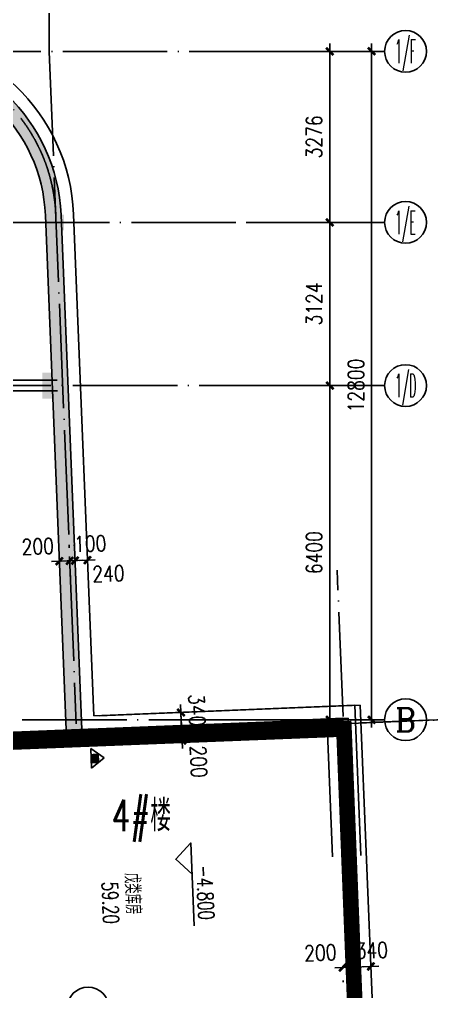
# Model space of a CAD drawing. Extents: x 634182 to 802382, y -1101880 to -864080.
# Drawn here: x 782782 to 790670, y -907682 to -889066 of the extents above; entities that cross this region are included whole.
import ezdxf
from ezdxf.enums import TextEntityAlignment as Align

# ---------------------------------------------------------------- set-up
doc = ezdxf.new("R2010")
doc.units = 0
doc.header["$LTSCALE"] = 1000
doc.header["$MEASUREMENT"] = 0
doc.linetypes.add('DOTE', pattern=[2.42, 2, -0.2, 0.02, -0.2])
doc.layers.get('0').update_dxf_attribs({"linetype": 'CONTINUOUS'})
doc.layers.get('DEFPOINTS').update_dxf_attribs({"linetype": 'CONTINUOUS'})
for name, color, linetype in [('AXIS', 3, 'CONTINUOUS'), ('AXIS_TEXT', 7, 'CONTINUOUS'), ('COLUMN', 7, 'CONTINUOUS'), ('DIM', 3, 'CONTINUOUS'), ('DOTE', 1, 'DOTE'), ('PUB_DIM', 3, 'CONTINUOUS'), ('PUB_TEXT', 7, 'CONTINUOUS'), ('WALL', 191, 'CONTINUOUS'), ('剪力墙', 131, 'CONTINUOUS')]:
    doc.layers.add(name, color=color, linetype=linetype)
doc.styles.add('COMPLEX', font='COMPLEX')
doc.styles.add('DIM_FONT', font='simplex.shx', dxfattribs={"width": 0.8})
doc.styles.add('Z', font='romans', dxfattribs={"width": 0.8, "bigfont": 'z'})
doc.dimstyles.new('DIMN', dxfattribs={"dimtxt": 300, "dimasz": 1, "dimexe": 250, "dimexo": 300, "dimgap": 150, "dimtad": 1, "dimdec": 0, "dimzin": 0, "dimdsep": 46, "dimtxsty": 'DIM_FONT', "dimblk": '_DIMX', "dimblk1": '_DIMX', "dimblk2": '_DIMX', "dimcen": 2.5, "dimclrt": 7, "dimadec": 0, "dimazin": 0, "dimtfac": 1, "dimtdec": 0, "dimtix": 1, "dimtmove": 2, "dimatfit": 3, "dimldrblk": '_DIMX', "dimfxl": 0, "dimtolj": 1, "dimtzin": 0, "dimarcsym": 0})

# ---------------------------------------------------------------- blocks, each defined once
blk = doc.blocks.new('_AXISO')
blk.add_circle((0, 0), 0.5)
at = {"layer": 'AXIS_TEXT', "style": 'COMPLEX', "width": 1.041667}
blk.add_attdef('A', text='', height=0.56, dxfattribs=at).set_placement((-0.25, -0.28), (0.25, -0.28), align=Align.FIT)
blk = doc.blocks.new('_DIMX')
blk.add_line((-150, 0), (150, 0))
at = {"const_width": 50}
blk.add_lwpolyline([(-70, -70), (70, 70)], dxfattribs=at)
blk = doc.blocks.new('*D375')
at = {"color": 0, "linetype": 'ByBlock'}
for p, q in [((785887, -902676), (785887, -902675)), ((785887, -902677), (785895, -902877)), ((785887, -902677), (785895, -902877)), ((785605, -902688), (785637, -902687)), ((785613, -902888), (785645, -902887)), ((785895, -902878), (785895, -902879))]:
    blk.add_line(p, q, dxfattribs=at)
at = {"layer": 'DEFPOINTS', "color": 0, "linetype": 'ByBlock'}
for p in [(785905, -902676), (785895, -902877), (785913, -902876)]:
    blk.add_point(p, dxfattribs=at)
at = {"color": 0, "linetype": 'ByBlock'}
for p, rotation in [((785887, -902677), 272.3000000000001), ((785895, -902877), 92.3000000000001)]:
    blk.add_blockref('_DIMX', p, dxfattribs=dict(at, rotation=rotation))
at = {"color": 7, "linetype": 'ByBlock', "insert": (786211, -903279), "char_height": 300, "attachment_point": 5, "rotation": 272.3, "style": 'DIM_FONT'}
blk.add_mtext('\\A1;200', dxfattribs=at)
blk = doc.blocks.new('*D377')
at = {"color": 0, "linetype": 'ByBlock'}
for p, q in [((788967, -907222), (788966, -907223)), ((789168, -907214), (788968, -907222)), ((789168, -907214), (788968, -907222)), ((789169, -907214), (789170, -907214)), ((788979, -907504), (788978, -907472)), ((789179, -907496), (789178, -907464))]:
    blk.add_line(p, q, dxfattribs=at)
at = {"layer": 'DEFPOINTS', "color": 0, "linetype": 'ByBlock'}
for p in [(788967, -907205), (788968, -907222), (789167, -907197)]:
    blk.add_point(p, dxfattribs=at)
at = {"color": 0, "linetype": 'ByBlock'}
for p, rotation in [((788968, -907222), 2.30000000000001), ((789168, -907214), 182.3)]:
    blk.add_blockref('_DIMX', p, dxfattribs=dict(at, rotation=rotation))
at = {"color": 7, "linetype": 'ByBlock', "insert": (788541, -906939), "char_height": 300, "attachment_point": 5, "rotation": 2.3, "style": 'DIM_FONT'}
blk.add_mtext('\\A1;200', dxfattribs=at)
blk = doc.blocks.new('*D378')
at = {"color": 0, "linetype": 'ByBlock'}
for p, q in [((789507, -907201), (789169, -907214)), ((789179, -907496), (789178, -907464)), ((789519, -907483), (789518, -907451))]:
    blk.add_line(p, q, dxfattribs=at)
at = {"layer": 'DEFPOINTS', "color": 0, "linetype": 'ByBlock'}
for p in [(789167, -907197), (789168, -907214), (789507, -907183)]:
    blk.add_point(p, dxfattribs=at)
at = {"color": 0, "linetype": 'ByBlock'}
for p, rotation in [((789168, -907214), 182.3), ((789508, -907201), 2.30000000000004)]:
    blk.add_blockref('_DIMX', p, dxfattribs=dict(at, rotation=rotation))
at = {"color": 7, "linetype": 'ByBlock', "insert": (789527, -906892), "char_height": 300, "attachment_point": 5, "rotation": 2.3, "style": 'DIM_FONT'}
blk.add_mtext('\\A1;340', dxfattribs=at)
blk = doc.blocks.new('A$C369A06F2')
at = {"layer": 'PUB_DIM'}
for p, q in [((0, 0), (186, 248)), ((373, 0), (186, 248)), ((0, 0), (373, 0)), ((103, 138), (270, 138)), ((270, 138), (270, 0))]:
    blk.add_line(p, q, dxfattribs=at)
blk.add_solid([(103, 138), (270, 138), (103, 0), (270, 0)], dxfattribs=at)
blk = doc.blocks.new('A$C11027EB3')
at = {"layer": 'WALL'}
blk.add_blockref('A$C369A06F2', (0, 0, 569), dxfattribs=at)
blk = doc.blocks.new('*D905')
at = {"color": 0, "linetype": 'ByBlock'}
for p, q in [((783832, -899130), (783834, -899180)), ((784072, -899120), (784074, -899170)), ((783844, -899429), (783843, -899429)), ((783845, -899429), (784084, -899420)), ((783845, -899429), (784084, -899420)), ((784085, -899420), (784086, -899420))]:
    blk.add_line(p, q, dxfattribs=at)
at = {"layer": 'DEFPOINTS', "color": 0, "linetype": 'ByBlock'}
for p in [(783845, -899429), (784084, -899420), (784084, -899420)]:
    blk.add_point(p, dxfattribs=at)
at = {"color": 0, "linetype": 'ByBlock'}
for p, rotation in [((784084, -899420), 182.3044444398002), ((783845, -899429), 2.304444439800228)]:
    blk.add_blockref('_DIMX', p, dxfattribs=dict(at, rotation=rotation))
at = {"color": 7, "linetype": 'ByBlock', "insert": (784485, -899678), "char_height": 300, "attachment_point": 5, "rotation": 2.3044, "style": 'DIM_FONT'}
blk.add_mtext('\\A1;240', dxfattribs=at)
blk = doc.blocks.new('*D906')
at = {"color": 0, "linetype": 'ByBlock'}
for p, q in [((783744, -899433), (783743, -899434)), ((783745, -899433), (783845, -899429)), ((783745, -899433), (783845, -899429)), ((783846, -899429), (783847, -899429)), ((783757, -899733), (783755, -899683)), ((783857, -899729), (783855, -899679))]:
    blk.add_line(p, q, dxfattribs=at)
at = {"layer": 'DEFPOINTS', "color": 0, "linetype": 'ByBlock'}
for p in [(783745, -899433), (783845, -899429), (783845, -899429)]:
    blk.add_point(p, dxfattribs=at)
at = {"color": 0, "linetype": 'ByBlock'}
for p, rotation in [((783745, -899433), 2.304444439883522), ((783845, -899429), 182.3044444398836)]:
    blk.add_blockref('_DIMX', p, dxfattribs=dict(at, rotation=rotation))
at = {"color": 7, "linetype": 'ByBlock', "insert": (784136, -899104), "char_height": 300, "attachment_point": 5, "rotation": 2.3044, "style": 'DIM_FONT'}
blk.add_mtext('\\A1;100', dxfattribs=at)
blk = doc.blocks.new('*D907')
at = {"color": 0, "linetype": 'ByBlock'}
for p, q in [((783733, -899134), (783735, -899184)), ((783533, -899142), (783535, -899192)), ((783544, -899442), (783543, -899442)), ((783545, -899441), (783745, -899433)), ((783545, -899441), (783745, -899433)), ((783746, -899433), (783747, -899433))]:
    blk.add_line(p, q, dxfattribs=at)
at = {"layer": 'DEFPOINTS', "color": 0, "linetype": 'ByBlock'}
for p in [(783545, -899441), (783745, -899433), (783745, -899433)]:
    blk.add_point(p, dxfattribs=at)
at = {"color": 0, "linetype": 'ByBlock'}
for p, rotation in [((783545, -899441), 2.304444439850269), ((783745, -899433), 182.3044444398502)]:
    blk.add_blockref('_DIMX', p, dxfattribs=dict(at, rotation=rotation))
at = {"color": 7, "linetype": 'ByBlock', "insert": (783133, -899158), "char_height": 300, "attachment_point": 5, "rotation": 2.3044, "style": 'DIM_FONT'}
blk.add_mtext('\\A1;200', dxfattribs=at)
blk = doc.blocks.new('_FZH')
blk.add_solid([(-0.5, -0.5), (0.5, -0.5), (-0.5, 0.5), (0.5, 0.5)])

msp = doc.modelspace()

# ---------------------------------------------------------------- hatches: boundary and pattern name
at = {"layer": 'WALL', "linetype": 'Continuous'}
h = msp.add_hatch(color=256, dxfattribs=at)
h.paths.add_polyline_path([(781028.315, -889676.757, 0.061158218), (780213.822, -889576.757), (780084.579, -889576.757), (780084.579, -889676.757)])
h.paths.add_polyline_path([(783483.828, -892952.757), (783583.909, -892952.757), (783578.099, -892808.372, 0.061158218), (783445.429, -891998.558)])
h = msp.add_hatch(color=256, dxfattribs=at)
h.paths.add_polyline_path([(783478.18, -892812.393), (783445.429, -891998.558, 0.26653533), (781028.315, -889676.757), (780213.822, -889676.757, -0.402481822)], flags=17)
h.paths.add_polyline_path([(780213.822, -889676.757), (780084.579, -889676.757), (780084.579, -889876.757), (780213.822, -889876.757, -0.402481822), (783278.341, -892820.435), (783283.666, -892952.757), (783483.828, -892952.757), (783478.18, -892812.393, 0.402481822)])
h = msp.add_hatch(color=256, dxfattribs=at)
h.paths.add_polyline_path([(783483.828, -892952.757), (783283.666, -892952.757), (783409.382, -896076.757), (783609.544, -896076.757)])
h.paths.add_polyline_path([(783583.909, -892952.757), (783483.828, -892952.757), (783609.544, -896076.757), (783709.624, -896076.757)])
h.paths.add_polyline_path([(783709.624, -896076.757), (783609.544, -896076.757), (783867.091, -902476.757), (783967.172, -902476.757)])
h.paths.add_polyline_path([(783609.544, -896076.757), (783409.382, -896076.757), (783666.929, -902476.757), (783867.091, -902476.757)])
msp.add_hatch(color=256, dxfattribs=at).paths.add_polyline_path([(783974.549, -902660.057), (783967.172, -902476.757), (783666.929, -902476.757), (783674.791, -902672.12)])

# ---------------------------------------------------------------- linework, layer by layer
for p, q in [((789200.269, -902199.817), (784204.312, -902400.862)), ((789200.269, -902199.817), (789316.115, -905078.579)), ((787970.922, -902489.482), (788970.113, -902449.273)), ((788970.113, -902449.273), (789076.309, -905088.229)), ((788778.317, -902657.153), (780884.706, -902974.805)), ((781907.743, -902743.229), (784255.842, -902648.737)), ((788674.377, -902561.259, 569.283), (788776.552, -905100.292, 569.283))]:
    msp.add_line(p, q)
at = {"layer": 'AXIS'}
for p, q in [((789772.368, -889676.757), (787772.368, -889676.757)), ((789772.368, -892952.757), (787772.368, -892952.757)), ((789772.368, -896076.757), (787772.368, -896076.757)), ((789772.368, -902476.757), (787772.368, -902476.757)), ((789772.368, -902476.757), (787772.368, -902476.757)), ((793629.615, -902362.515), (789321.952, -902535.528))]:
    msp.add_line(p, q, dxfattribs=at)
at = {"layer": 'DOTE'}
for p, q in [((783351.996, -889676.757), (783351.996, -886106.785)), ((761832.44, -889676.757), (787245.687, -889676.757)), ((783351.996, -889676.757), (783870.217, -902554.425)), ((780084.579, -892952.757), (787245.687, -892952.757)), ((769284.579, -896076.757), (787245.687, -896076.757)), ((787256.558, -902476.757), (761832.44, -902476.757))]:
    msp.add_line(p, q, dxfattribs=at)
at = {"layer": 'DOTE', "linetype": 'DOTE'}
for p, q in [((789654.993, -919339.056), (788862.692, -899612.485)), ((792920.343, -902394.358), (770176.226, -903307.856)), ((789074.053, -902545.176), (780780.766, -902878.912))]:
    msp.add_line(p, q, dxfattribs=at)
at = {"layer": 'DOTE'}
msp.add_arc((780213.822, -892943.757), 3267, 2.3044444, 90, dxfattribs=at)
at = {"layer": 'PUB_DIM'}
msp.add_lwpolyline([(786086.097, -905435.37), (785774.3, -905147.651), (786062.018, -904835.853), (786125.828, -906424.572)], dxfattribs=at)
at = {"layer": 'WALL'}
for p, q in [((783578.099, -892808.372), (783974.549, -902660.057)), ((783817.905, -892798.722), (784204.312, -902400.862)), ((783278.341, -892820.435), (783674.791, -902672.12)), ((776534.579, -895976.757), (783505.438, -895976.757)), ((774784.579, -896176.757), (783513.487, -896176.757)), ((789306.155, -902199.24), (784310.888, -902399.871)), ((789876.55, -916367.768), (789306.155, -902199.24)), ((788077.491, -902488.782), (789076.685, -902448.65)), ((788085.517, -902688.621), (788077.491, -902488.782)), ((789076.685, -902448.65), (789116.817, -903447.849)), ((780991.237, -902973.556), (788884.873, -902656.515)), ((789195.894, -910400.277), (788884.873, -902656.515)), ((789116.817, -903447.849), (788916.978, -903455.876)), ((788916.978, -903455.876), (789116.817, -903447.849))]:
    msp.add_line(p, q, dxfattribs=at)
at = {"layer": 'WALL', "linetype": 'Continuous', "const_width": 200}
msp.add_lwpolyline([(780780.766, -902878.912), (788974.134, -902549.197)], dxfattribs=at)
at = {"layer": 'WALL'}
for radius in [3607, 3367, 3067]:
    msp.add_arc((780213.822, -892943.757), radius, 2.3044444, 90, dxfattribs=at)
at = {"layer": '剪力墙', "const_width": 300}
msp.add_lwpolyline([(781115.741, -905916.106), (780999.131, -902968.412), (788992.873, -902652.182), (789522.558, -916041.712), (788023.74, -916101.093), (788288.579, -922795.765), (789787.407, -922736.472), (790115.496, -931029.988), (788616.677, -931089.361), (789059.397, -942280.57), (790558.212, -942221.233), (790874.442, -950214.979), (789375.615, -950274.273), (789778.449, -960367.095)], dxfattribs=at)

# ---------------------------------------------------------------- block references
at = {"layer": 'AXIS'}
ref = msp.add_blockref('_AXISO', (790172.368, -889676.757), dxfattribs=dict(at, xscale=800, yscale=800, zscale=800))
ref.add_attrib('A', '1/F', dxfattribs={"layer": 'AXIS_TEXT', "height": 448, "style": 'COMPLEX', "width": 0.353774}).set_placement((789972.368, -889900.757), (790372.368, -889900.757), align=Align.FIT)
ref = msp.add_blockref('_AXISO', (790172.368, -892952.757), dxfattribs=dict(at, xscale=800, yscale=800, zscale=800))
ref.add_attrib('A', '1/E', dxfattribs={"layer": 'AXIS_TEXT', "height": 448, "style": 'COMPLEX', "width": 0.353774}).set_placement((789972.368, -893176.757), (790372.368, -893176.757), align=Align.FIT)
ref = msp.add_blockref('_AXISO', (790172.368, -896076.757), dxfattribs=dict(at, xscale=800, yscale=800, zscale=800))
ref.add_attrib('A', '1/D', dxfattribs={"layer": 'AXIS_TEXT', "height": 448, "style": 'COMPLEX', "width": 0.347222}).set_placement((789972.368, -896300.757), (790372.368, -896300.757), align=Align.FIT)
ref = msp.add_blockref('_AXISO', (790172.368, -902476.757), dxfattribs=dict(at, xscale=-800, yscale=800, zscale=800))
ref.add_attrib('A', 'B', dxfattribs={"layer": 'AXIS_TEXT', "height": 448, "style": 'COMPLEX', "width": 1.102941}).set_placement((789972.368, -902700.757), (790372.368, -902700.757), align=Align.FIT)
ref = msp.add_blockref('_AXISO', (784095.336, -907996.964), dxfattribs=dict(at, xscale=-800, yscale=800, zscale=800, rotation=92.3))
ref.add_attrib('A', 'F', dxfattribs={"layer": 'AXIS_TEXT', "height": 448, "rotation": 272.3, "style": 'COMPLEX', "width": 1.171875}).set_placement((783863.49, -907806.114), (783879.543, -908205.792), align=Align.FIT)
at = {"layer": 'COLUMN'}
for p, xscale, yscale, zscale in [((783483.828, -892952.757), 300, 300, 300), ((783468.962, -896076.757), 500, 500, 500)]:
    msp.add_blockref('_FZH', p, dxfattribs=dict(at, xscale=xscale, yscale=yscale, zscale=zscale))
at = {"layer": 'DIM', "rotation": 272.3000000000001}
msp.add_blockref('A$C11027EB3', (784145.561, -903027.956, -569.283), dxfattribs=at)

# ---------------------------------------------------------------- texts
at = {"style": 'Z', "width": 0.7}
msp.add_text('4#楼', height=600, dxfattribs=at).set_placement((784548.097, -904612.865, -569.283))
at = {"layer": 'PUB_DIM', "style": 'DIM_FONT', "width": 0.7}
msp.add_text('-4.800', height=300, rotation=272.3, dxfattribs=at).set_placement((786339.288, -905786.622), align=Align.MIDDLE)
at = {"layer": 'PUB_TEXT', "style": 'Z', "width": 0.7}
msp.add_text('戊类库房', height=300, rotation=272.3, dxfattribs=at).set_placement((784786.677, -905414.934))
msp.add_text('59.20', height=300, rotation=272.3, dxfattribs=at).set_placement((784540.826, -906386.348), align=Align.MIDDLE_RIGHT)

# ---------------------------------------------------------------- dimensions: what is measured, and where the dimension line sits
at = {"layer": 'AXIS'}
for p1, p2 in [((786832.484, -892952.757), (786832.484, -889676.757)), ((787632.484, -902476.757), (787632.484, -889676.757)), ((786832.484, -896076.757), (786832.484, -892952.757)), ((786832.484, -902476.757), (786832.484, -896076.757))]:
    msp.add_aligned_dim(p1=p1, p2=p2, distance=-1889.884, dimstyle='DIMN', dxfattribs=at).render()
msp.add_linear_dim(base=(785886.857, -902676.847), p1=(785891.075, -902336.404), p2=(785904.72, -902676.13), angle=272.3, location=(786179.722, -902292.82), dimstyle='DIMN', dxfattribs=at).render()
for base, p1, p2, angle, picture, middle in [((785894.884, -902876.686), (785904.72, -902676.13), (785912.746, -902875.969), 272.3, '*D375', (786211.294, -903279.236)), ((788967.941, -907222.445), (789167.063, -907196.556), (788967.224, -907204.582), 2.3, '*D377', (788541.312, -906939.338)), ((789167.78, -907214.418), (789506.789, -907182.911), (789167.063, -907196.556), 2.3, '*D378', (789527.083, -906891.698))]:
    dim = msp.add_linear_dim(base=base, p1=p1, p2=p2, angle=angle, dimstyle='DIMN', dxfattribs=at)
    dim.commit()
    dim.dimension.update_dxf_attribs({"geometry": picture, "text_midpoint": middle, "dimtype": 128})
at = {"layer": 'PUB_DIM', "linetype": 'Continuous'}
for base, p1, p2, picture, middle, dimtype in [((783744.622, -899433.424), (783544.784, -899441.466), (783744.622, -899433.424), '*D907', (783133.044, -899157.793), 129), ((783844.541, -899429.404), (783744.622, -899433.424), (783844.541, -899429.404), '*D906', (784135.559, -899103.808), 128), ((784084.347, -899419.753), (783844.541, -899429.404), (784084.347, -899419.753), '*D905', (784485.285, -899677.526), 129)]:
    dim = msp.add_linear_dim(base=base, p1=p1, p2=p2, angle=2.3044444, dimstyle='DIMN', dxfattribs=at)
    dim.commit()
    dim.dimension.update_dxf_attribs({"geometry": picture, "text_midpoint": middle, "dimtype": dimtype})
at = {"layer": 'PUB_DIM'}
msp.add_linear_dim(base=(797636.405, -1012090.024), p1=(789278.888, -902537.258, 284.642), p2=(793528.144, -1012255.028, 284.642), angle=272.3, dimstyle='DIMN', dxfattribs=at).render()

doc.saveas('drawing.dxf')
